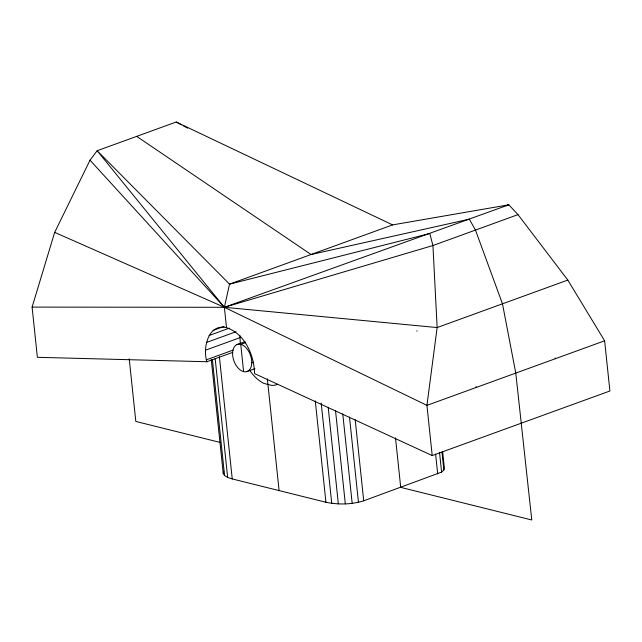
<?xml version="1.0" encoding="UTF-8"?>
<svg xmlns="http://www.w3.org/2000/svg" width="642" height="642" viewBox="0 0 642 642"><rect width="100%" height="100%" fill="white"/><g stroke="black" fill="none" stroke-linecap="round" stroke-linejoin="round"><path stroke-width="0.96" d="M226.514 327.669L224.371 307.293L229.531 284.149L392.599 224.893L508.833 204.798L517.998 214.629L567.817 280.072L604.628 340.806L609.9 390.994L432.21 455.563L254.561 373.604C254.16 355.355 245.011 333.736 226.514 327.669C208.136 323.279 202.503 348.269 206.885 361.743L232.725 352.354M240.052 335.806L240.228 343.767M442.675 452.04L444.344 467.914L443.863 470.04L441.6 472.095L363.717 500.816C351.551 504.588 338.366 504.829 325.935 502.253L232.243 478.932L227.653 477.423L224.58 475.57L223.231 473.515L223.713 471.388M206.885 361.743L37.372 357.297L32.1 307.101L54.674 232.372L90.024 160.195L97.159 150.734L176.197 122.012L392.599 224.893M517.998 214.629L432.933 245.533L224.371 307.293L32.1 307.101M213.032 330.429L224.106 326.409M209.067 335.525L229.371 328.15M206.539 342.451L236.071 331.721M205.697 350.131L239.843 337.724M236.762 344.658L245.059 341.64M245.356 342.684L240.742 344.361L238.993 344.12A14.405 8.755 70 0 0 232.789 356.406A14.405 8.755 70 0 0 242.909 371.437L244.313 371.782A14.405 8.755 70 0 0 251.72 361.117A14.405 8.755 70 0 0 242.532 345.003L240.742 344.361L243.599 371.549M206.387 359.801L233.15 350.075M251.76 362.85L253.606 362.184M246.656 371.662L254.954 368.644M567.817 280.072L437.138 327.556L224.371 307.293L54.674 232.372M604.628 340.806L426.938 405.367L224.371 307.293L90.024 160.195M506 205.809L508.833 204.798L224.371 307.293L97.159 150.734L229.531 284.149L429.795 233.519L432.933 245.533L437.138 327.556L426.938 405.367L432.21 455.563M220.27 442.466L135.807 421.441L129.227 358.806M176.197 122.012L181.493 124.845M183.259 125.784L187.673 128.143M136.682 136.377L311.065 254.521L469.318 219.163L475.465 230.085L502.477 303.818L515.783 373.09L531.769 519.988L400.712 487.374L395.504 437.884M416.843 330.774L417.011 331.232M555.145 357.907L555.306 358.726M476.107 386.628L476.26 387.447M441.985 452.145L443.863 470.04M439.513 452.273L441.6 472.095M435.621 454.135L437.7 473.932M355.187 419.651L363.717 500.816M349.497 417.083L358.453 502.309M342.764 413.849L352.177 503.36M335.517 410.615L345.316 503.898M328.231 407.678L338.342 503.89M321.201 403.08L331.737 503.32M315.278 400.881L325.935 502.253M267.345 378.868L279.093 490.592M219.395 356.695L232.243 478.932M215.134 358.316L227.653 477.423M212.382 359.528L224.58 475.57M211.242 359.4L223.231 473.515M249.642 370.233A36.859 22.406 70 0 0 264.006 383.467L271.863 385.417A36.859 22.406 70 0 0 277.649 384.285"/></g></svg>
